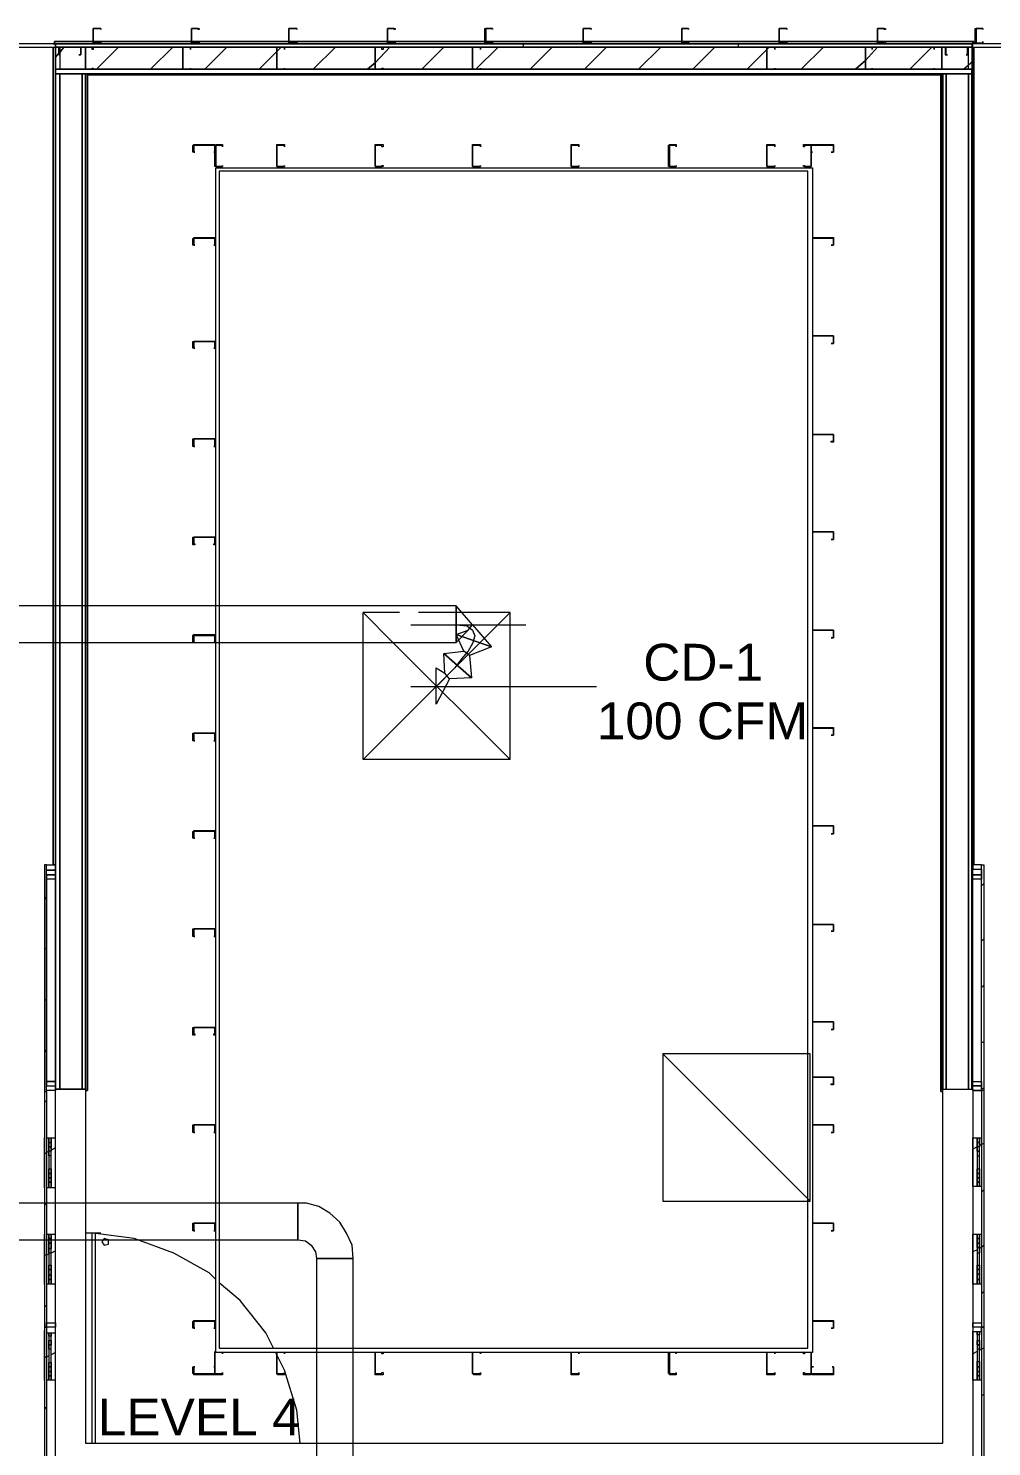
# Model space of a CAD drawing. Header units: metres. Extents: x 39 to 278, y -7 to 151.
# Drawn here: x 58.12 to 62.11, y 17.56 to 23.44 of the extents above; entities that cross this region are included whole.
import ezdxf

# ---------------------------------------------------------------- set-up
doc = ezdxf.new("R2010")
doc.units = ezdxf.units.M
doc.layers.add('HVAC - Ductos', color=5, linetype='Continuous', lineweight=50)
doc.layers.add('PDF_Geometry', color=7, linetype='Continuous', true_color=0xaaaaaa)
doc.layers.add('PDF_Text', color=7, linetype='Continuous')
doc.styles.add('PDF Helvetica', font='')
doc.styles.get('PDF Helvetica').set_extended_font_data('Helvetica')

msp = doc.modelspace()

# ---------------------------------------------------------------- linework, layer by layer
at = {"layer": 'HVAC - Ductos', "lineweight": 0}
for points in [[(59.9555, 20.9677), (60.0334, 20.8761), (59.8868, 20.9265), (59.9372, 20.9448), (59.9555, 20.9677), (59.8868, 21.0457), (57.6363, 21.0457), (57.6363, 21.0411), (57.6363, 21.0365), (57.6363, 21.0228), (57.6363, 21.009), (57.6363, 20.9907), (57.6363, 20.9677), (57.6363, 20.9494), (57.6363, 20.9311), (57.6363, 20.9174), (57.6363, 20.9036), (57.6363, 20.8944), (59.8868, 20.8944), (59.8868, 21.0457), (59.8868, 20.8944), (59.9372, 20.9448)], [(59.5018, 20.8944), (59.5018, 21.0182)], [(59.653, 21.0182), (59.5018, 21.0182), (59.6255, 20.8944)], [(60.1114, 21.0182), (59.5018, 20.4086)], [(59.8868, 21.0182), (59.7309, 21.0182)], [(60.1114, 20.4086), (60.1114, 21.0182), (59.8868, 21.0182)], [(59.6988, 20.9677), (59.9372, 20.9677), (60.1755, 20.9677)], [(59.8868, 20.9677), (59.9326, 20.9632), (59.9555, 20.9448), (59.9646, 20.922), (59.9555, 20.8898), (59.9372, 20.8578), (59.9097, 20.8257), (59.8822, 20.789), (59.8547, 20.7615), (59.8272, 20.734), (59.8134, 20.7202), (59.8042, 20.7111)], [(59.9418, 20.8394), (59.9509, 20.7478), (59.8364, 20.8486), (59.9188, 20.8578), (59.8868, 20.9265), (60.0334, 20.8761), (59.9418, 20.8394), (59.9188, 20.8578)], [(59.6255, 20.8944), (60.1114, 20.4086), (59.5018, 20.4086), (59.5018, 20.8944)], [(59.8593, 20.7432), (59.8042, 20.6378), (59.8042, 20.789), (59.8409, 20.7661), (59.8364, 20.8486), (59.9509, 20.7478), (59.8593, 20.7432), (59.8409, 20.7661)], [(59.6988, 20.7111), (59.9372, 20.7111), (60.1755, 20.7111)], [(60.1114, 20.7111), (60.4688, 20.7111)], [(61.3534, 18.5798), (60.7438, 19.1894)]]:
    msp.add_lwpolyline(points, dxfattribs=at)
for points in [[(59.8868, 20.8944), (59.8868, 20.9036), (59.8868, 20.9174), (59.8868, 20.9311), (59.8868, 20.9494), (59.8868, 20.9677), (59.8868, 20.9907), (59.8868, 21.009), (59.8868, 21.0228), (59.8868, 21.0365), (59.8868, 21.0411), (59.8868, 21.0457), (59.8868, 21.0411), (59.8868, 21.0365), (59.8868, 21.0228), (59.8868, 21.009), (59.8868, 20.9907), (59.8868, 20.9677), (59.8868, 20.9494), (59.8868, 20.9311), (59.8868, 20.9174), (59.8868, 20.9036)], [(61.3534, 19.1894), (60.7438, 19.1894), (60.7438, 18.5798), (61.3534, 18.5798)], [(59.2313, 18.4194), (59.2313, 18.424), (59.2313, 18.4286), (59.2313, 18.4423), (59.2313, 18.456), (59.2313, 18.4744), (59.2313, 18.4973), (59.2313, 18.5156), (59.2313, 18.534), (59.2313, 18.5477), (59.2313, 18.5614), (59.2313, 18.5706), (57.6638, 18.5706), (57.6638, 18.5614), (57.6638, 18.5477), (57.6638, 18.534), (57.6638, 18.5156), (57.6638, 18.4973), (57.6638, 18.4744), (57.6638, 18.456), (57.6638, 18.4423), (57.6638, 18.4286), (57.6638, 18.424), (57.6638, 18.4194)], [(59.2313, 18.5706), (59.2313, 18.5614), (59.2313, 18.5477), (59.2313, 18.534), (59.2313, 18.5156), (59.2313, 18.4973), (59.2313, 18.4744), (59.2313, 18.456), (59.2313, 18.4423), (59.2313, 18.4286), (59.2313, 18.424), (59.2313, 18.4194), (59.2634, 18.4148), (59.2863, 18.3964), (59.3047, 18.369), (59.3093, 18.3414), (59.3184, 18.3414), (59.3322, 18.3414), (59.3459, 18.3414), (59.3642, 18.3414), (59.3826, 18.3414), (59.4055, 18.3414), (59.4238, 18.3414), (59.4376, 18.3414), (59.4513, 18.3414), (59.4559, 18.3414), (59.4605, 18.3414), (59.4559, 18.3964), (59.433, 18.4469), (59.4055, 18.4927), (59.3642, 18.5294), (59.3184, 18.5569), (59.268, 18.5706)], [(59.3093, 16.8977), (59.3184, 16.8977), (59.3322, 16.8977), (59.3459, 16.8977), (59.3642, 16.8977), (59.3826, 16.8977), (59.4055, 16.8977), (59.4238, 16.8977), (59.4376, 16.8977), (59.4513, 16.8977), (59.4559, 16.8977), (59.4605, 16.8977), (59.4605, 18.3414), (59.4559, 18.3414), (59.4513, 18.3414), (59.4376, 18.3414), (59.4238, 18.3414), (59.4055, 18.3414), (59.3826, 18.3414), (59.3642, 18.3414), (59.3459, 18.3414), (59.3322, 18.3414), (59.3184, 18.3414), (59.3093, 18.3414)]]:
    msp.add_lwpolyline(points, close=True, dxfattribs=at)
at = {"layer": 'PDF_Geometry', "lineweight": 0}
for points in [[(58.3834, 23.374), (58.3834, 23.3786), (58.3834, 23.4382), (58.4155, 23.4382), (58.4155, 23.4336), (58.4155, 23.4382), (58.3834, 23.4382), (58.3834, 23.3786), (58.4155, 23.3786), (58.4155, 23.3832), (58.4155, 23.374)], [(58.7913, 23.374), (58.7913, 23.3786), (58.7913, 23.4382), (58.8234, 23.4382), (58.8234, 23.4336), (58.8188, 23.4336), (58.8188, 23.4382), (58.7913, 23.4382), (58.7913, 23.3786), (58.8188, 23.3786), (58.8188, 23.3832), (58.8234, 23.3832), (58.8234, 23.374)], [(59.1993, 23.374), (59.1947, 23.374), (59.1947, 23.3786), (59.1947, 23.4382), (59.1993, 23.4382), (59.2268, 23.4382), (59.2268, 23.4336), (59.2268, 23.4382), (59.1993, 23.4382), (59.1947, 23.4382), (59.1947, 23.3786), (59.1993, 23.3786), (59.2268, 23.3786), (59.2268, 23.3832), (59.2268, 23.374)], [(59.6026, 23.374), (59.6026, 23.3786), (59.6026, 23.4382), (59.6347, 23.4382), (59.6347, 23.4336), (59.6301, 23.4336), (59.6301, 23.4382), (59.6026, 23.4382), (59.6026, 23.3786), (59.6301, 23.3786), (59.6301, 23.3832), (59.6347, 23.3832), (59.6347, 23.374)], [(60.0105, 23.374), (60.0059, 23.3786), (60.0059, 23.4382), (60.0105, 23.4382), (60.038, 23.4382), (60.038, 23.4336), (60.038, 23.4382), (60.0105, 23.4382), (60.0105, 23.3786), (60.038, 23.3786), (60.038, 23.3832), (60.038, 23.374)], [(61.2297, 23.374), (61.2251, 23.374), (61.2251, 23.3786), (61.2251, 23.4382), (61.2297, 23.4382), (61.2572, 23.4382), (61.2572, 23.4336), (61.2572, 23.4382), (61.2297, 23.4382), (61.2251, 23.4382), (61.2251, 23.3786), (61.2297, 23.3786), (61.2572, 23.3786), (61.2572, 23.3832), (61.2572, 23.374)], [(61.633, 23.374), (61.633, 23.3786), (61.633, 23.4382), (61.6651, 23.4382), (61.6651, 23.4336), (61.6605, 23.4336), (61.6605, 23.4382), (61.633, 23.4382), (61.633, 23.3786), (61.6605, 23.3786), (61.6605, 23.3832), (61.6651, 23.3832), (61.6651, 23.374)], [(62.041, 23.374), (62.0364, 23.374), (62.0364, 23.3786), (62.0364, 23.4382), (62.041, 23.4382), (62.0684, 23.4382), (62.0684, 23.4336), (62.0684, 23.4382), (62.041, 23.4382), (62.041, 23.3786), (62.0684, 23.3786), (62.0684, 23.3832), (62.0684, 23.374)], [(60.1664, 23.374), (58.0167, 23.374), (58.0167, 23.3603), (60.1664, 23.3603)], [(58.223, 23.3832), (58.223, 23.374), (58.3834, 23.374), (58.223, 23.374), (58.223, 23.3832), (58.3834, 23.3832), (58.7913, 23.3832), (59.1947, 23.3832), (59.6026, 23.3832), (60.0059, 23.3832), (59.6026, 23.3832), (59.1947, 23.3832), (58.7913, 23.3832), (58.3834, 23.3832)], [(58.2276, 23.374), (58.2276, 23.3603), (62.0272, 23.3603), (62.0272, 23.374)], [(58.2276, 23.3603), (58.2276, 23.2686), (62.0272, 23.2686), (62.0272, 23.3603)], [(58.2413, 23.3557), (58.2413, 23.3603), (58.2459, 23.3603), (58.333, 23.3603), (58.333, 23.3557), (58.333, 23.3282), (58.3238, 23.3282), (58.333, 23.3282), (58.333, 23.3557), (58.333, 23.3603), (58.2459, 23.3603), (58.2413, 23.3603), (58.2413, 23.3557), (58.2413, 23.3282)], [(58.2459, 23.3282), (58.2413, 23.3282)], [(62.0088, 23.3603), (58.2459, 23.3603), (58.2459, 23.2686), (62.0088, 23.2686)], [(58.3513, 23.2686), (58.3513, 23.3557), (58.3513, 23.3603), (58.3834, 23.3603), (58.3834, 23.3511), (58.3789, 23.3511), (58.3789, 23.3603), (58.3513, 23.3603), (58.3513, 23.3557), (58.3513, 23.2686), (58.3789, 23.2686), (58.3789, 23.2732), (58.3834, 23.2732), (58.3834, 23.2686)], [(58.7913, 23.374), (58.4155, 23.374)], [(58.7593, 23.2686), (58.7547, 23.2686), (58.7547, 23.3557), (58.7547, 23.3603), (58.7593, 23.3603), (58.7867, 23.3603), (58.7867, 23.3511), (58.7867, 23.3603), (58.7593, 23.3603), (58.7547, 23.3557), (58.7547, 23.2686), (58.7593, 23.2686), (58.7867, 23.2686)], [(59.1993, 23.374), (58.8188, 23.374)], [(59.1442, 23.2686), (59.1442, 23.3557), (59.1442, 23.3603), (59.1763, 23.3603), (59.1763, 23.3511), (59.1763, 23.3603), (59.1442, 23.3603), (59.1442, 23.3557), (59.1442, 23.2686), (59.1763, 23.2686)], [(59.6026, 23.374), (59.2268, 23.374)], [(59.5522, 23.2686), (59.5522, 23.3557), (59.5522, 23.3603), (59.5843, 23.3603), (59.5843, 23.3511), (59.5797, 23.3511), (59.5797, 23.3603), (59.5522, 23.3603), (59.5522, 23.3557), (59.5522, 23.2686), (59.5797, 23.2686), (59.5797, 23.2732), (59.5843, 23.2732), (59.5843, 23.2686)], [(60.0105, 23.374), (59.6347, 23.374)], [(59.9601, 23.2686), (59.9555, 23.2686), (59.9555, 23.3557), (59.9555, 23.3603), (59.9601, 23.3603), (59.9876, 23.3603), (59.9876, 23.3511), (59.9876, 23.3603), (59.9601, 23.3603), (59.9555, 23.3603), (59.9555, 23.3557), (59.9555, 23.2686), (59.9601, 23.2686), (59.9876, 23.2686)], [(62.0318, 23.3832), (62.0272, 23.3832), (61.633, 23.3832), (61.2251, 23.3832), (60.8218, 23.3832), (60.4138, 23.3832), (60.0105, 23.3832), (60.4138, 23.3832), (60.8218, 23.3832), (61.2251, 23.3832), (61.633, 23.3832), (62.0272, 23.3832), (62.0272, 23.374), (62.0272, 23.3832), (62.0318, 23.3832), (62.0318, 23.374)], [(60.4138, 23.374), (60.038, 23.374)], [(63.1272, 23.374), (61.0555, 23.374), (61.0555, 23.3603), (63.1272, 23.3603)], [(61.1747, 23.2686), (61.1747, 23.3557), (61.1747, 23.3603), (61.2068, 23.3603), (61.2068, 23.3511), (61.2068, 23.3603), (61.1747, 23.3603), (61.1747, 23.3557), (61.1747, 23.2686), (61.2068, 23.2686)], [(61.633, 23.374), (61.2572, 23.374)], [(61.5826, 23.2686), (61.5826, 23.3557), (61.5826, 23.3603), (61.6101, 23.3603), (61.6101, 23.3511), (61.6101, 23.3603), (61.5826, 23.3603), (61.5826, 23.3557), (61.5826, 23.2686), (61.6101, 23.2686)], [(61.8668, 23.2686), (61.8988, 23.2686), (61.8988, 23.3557), (61.8988, 23.3603), (61.8668, 23.3603), (61.8668, 23.3511), (61.8668, 23.3603), (61.8988, 23.3603), (61.8988, 23.3557), (61.8988, 23.2686), (61.8668, 23.2686), (61.8668, 23.2732)], [(62.0088, 23.3282), (62.0088, 23.3557), (62.0043, 23.3603), (61.9172, 23.3603), (61.9126, 23.3557), (61.9126, 23.3282), (61.9218, 23.3282), (61.9172, 23.3282), (61.9172, 23.3557), (61.9172, 23.3603), (62.0043, 23.3603), (62.0043, 23.3557), (62.0043, 23.3282), (61.9997, 23.3282)], [(62.0318, 23.3603), (62.0318, 19.9732)], [(58.7867, 23.2732), (58.7867, 23.2686)], [(59.1763, 23.2732), (59.1763, 23.2686)], [(59.9876, 23.2732), (59.9876, 23.2686)], [(61.2068, 23.2732), (61.2068, 23.2686)], [(61.6101, 23.2732), (61.6101, 23.2686)], [(58.2276, 23.2686), (58.2276, 23.2503), (62.0272, 23.2503), (62.0272, 23.2686)], [(58.2459, 23.2503), (58.2276, 23.2503), (58.2276, 19.0427), (58.2459, 19.0427)], [(58.2459, 19.0427), (58.3376, 19.0427), (58.3376, 23.2503), (58.2459, 23.2503)], [(58.3605, 19.0382), (58.3513, 19.0382), (58.3605, 19.0382), (58.3605, 23.2503)], [(58.3605, 23.2457), (61.8943, 23.2457)], [(61.8347, 23.2503), (58.5072, 23.2503)], [(61.8943, 19.0336), (61.9034, 19.0336), (61.8943, 19.0336), (61.8943, 23.2503)], [(62.0226, 23.2503), (62.0226, 19.0427)], [(58.7959, 22.9524), (58.8005, 22.957), (58.8876, 22.957), (58.8876, 22.9524), (58.8876, 22.9249), (58.883, 22.9249), (58.8876, 22.9249), (58.8876, 22.9524), (58.8005, 22.9524), (58.8005, 22.9249), (58.8051, 22.9249), (58.7959, 22.9249)], [(58.8922, 22.8653), (58.8876, 22.8653), (58.8876, 22.9524), (58.8922, 22.9524), (58.8922, 22.957), (58.9197, 22.957), (58.9197, 22.9478), (58.9197, 22.9524), (58.8922, 22.9524), (58.8922, 22.8653), (58.9197, 22.8653)], [(59.1488, 22.8653), (59.1442, 22.8653), (59.1442, 22.9524), (59.1442, 22.957), (59.1488, 22.957), (59.1763, 22.957), (59.1763, 22.9478), (59.1763, 22.9524), (59.1488, 22.9524), (59.1442, 22.9524), (59.1442, 22.8653), (59.1488, 22.8653), (59.1763, 22.8653)], [(59.5522, 22.8653), (59.5522, 22.9524), (59.5522, 22.957), (59.5843, 22.957), (59.5843, 22.9478), (59.5797, 22.9478), (59.5797, 22.9524), (59.5522, 22.9524), (59.5522, 22.8653), (59.5797, 22.8653), (59.5797, 22.8698), (59.5843, 22.8698), (59.5843, 22.8653)], [(59.9601, 22.8653), (59.9555, 22.8653), (59.9555, 22.9524), (59.9555, 22.957), (59.9601, 22.957), (59.9876, 22.957), (59.9876, 22.9478), (59.9876, 22.9524), (59.9601, 22.9524), (59.9555, 22.9524), (59.9555, 22.8653), (59.9601, 22.8653), (59.9876, 22.8653)], [(60.3634, 22.8653), (60.3634, 22.9524), (60.3634, 22.957), (60.3955, 22.957), (60.3955, 22.9478), (60.3955, 22.9524), (60.3634, 22.9524), (60.3634, 22.8653), (60.3955, 22.8653)], [(60.7714, 22.8653), (60.7668, 22.8653), (60.7668, 22.9524), (60.7714, 22.957), (60.7988, 22.957), (60.7988, 22.9478), (60.7988, 22.9524), (60.7714, 22.9524), (60.7714, 22.8653), (60.7988, 22.8653)], [(61.1747, 22.8653), (61.1747, 22.9524), (61.1747, 22.957), (61.2068, 22.957), (61.2068, 22.9478), (61.2068, 22.9524), (61.1747, 22.9524), (61.1747, 22.8653), (61.2068, 22.8653)], [(61.358, 22.957), (61.358, 22.9524), (61.358, 22.8653), (61.326, 22.8653), (61.326, 22.8698), (61.3305, 22.8698), (61.3305, 22.8653), (61.358, 22.8653), (61.358, 22.9524), (61.3305, 22.9524), (61.3305, 22.9478), (61.326, 22.9478), (61.326, 22.957)], [(61.358, 22.9524), (61.358, 22.957), (61.3626, 22.957), (61.4497, 22.957), (61.4497, 22.9524), (61.4497, 22.9249), (61.4405, 22.9249), (61.4497, 22.9249), (61.4497, 22.9524), (61.3626, 22.9524), (61.358, 22.9524), (61.358, 22.9249)], [(61.3626, 22.9249), (61.358, 22.9249)], [(58.8922, 17.9519), (58.8922, 17.9702), (58.8922, 22.847), (58.8922, 22.8607), (61.3626, 22.8607), (61.3626, 22.847), (61.3626, 17.9702), (61.3626, 17.9519)], [(58.9197, 22.8698), (58.9197, 22.8653)], [(59.1763, 22.8698), (59.1763, 22.8653)], [(59.9876, 22.8698), (59.9876, 22.8653)], [(60.3955, 22.8698), (60.3955, 22.8653)], [(60.7988, 22.8698), (60.7988, 22.8653)], [(61.2068, 22.8698), (61.2068, 22.8653)], [(61.3442, 17.9702), (61.3442, 22.847), (58.9059, 22.847), (58.9059, 17.9702)], [(58.7959, 22.5674), (58.8005, 22.5674), (58.8005, 22.572), (58.8876, 22.572), (58.8876, 22.5674), (58.8876, 22.5398), (58.883, 22.5398), (58.8876, 22.5398), (58.8876, 22.5674), (58.8005, 22.5674), (58.8005, 22.5398), (58.8051, 22.5398), (58.7959, 22.5398)], [(61.4497, 22.164), (61.4497, 22.1594), (61.4497, 22.132), (61.4405, 22.132), (61.4497, 22.132), (61.4497, 22.1594), (61.4497, 22.164), (61.3626, 22.164)], [(58.7959, 22.1411), (58.8005, 22.1411), (58.8876, 22.1411), (58.8876, 22.1136), (58.883, 22.1136), (58.8876, 22.1136), (58.8876, 22.1411), (58.8005, 22.1411), (58.8005, 22.1136), (58.8051, 22.1136), (58.7959, 22.1136)], [(61.4497, 21.7561), (61.4497, 21.724), (61.4405, 21.724), (61.4405, 21.7286), (61.4497, 21.7286), (61.4497, 21.7561), (61.3626, 21.7561)], [(58.7959, 21.7332), (58.7959, 21.7378), (58.8005, 21.7378), (58.8876, 21.7378), (58.8876, 21.7332), (58.8876, 21.7057), (58.883, 21.7057), (58.8876, 21.7057), (58.8876, 21.7332), (58.8876, 21.7378), (58.8005, 21.7378), (58.8005, 21.7332), (58.8005, 21.7057), (58.8051, 21.7057), (58.7959, 21.7057)], [(58.7959, 21.3298), (58.8005, 21.3298), (58.8876, 21.3298), (58.8876, 21.2978), (58.883, 21.2978), (58.883, 21.3024), (58.8876, 21.3024), (58.8876, 21.3298), (58.8005, 21.3298), (58.8005, 21.3024), (58.8051, 21.3024), (58.8051, 21.2978), (58.7959, 21.2978)], [(61.4497, 21.3528), (61.4497, 21.3482), (61.4497, 21.3207), (61.4405, 21.3207), (61.4497, 21.3207), (61.4497, 21.3482), (61.4497, 21.3528), (61.3626, 21.3528)], [(58.7959, 20.922), (58.8005, 20.9265), (58.8876, 20.9265), (58.8876, 20.922), (58.8876, 20.8944), (58.883, 20.8944), (58.8876, 20.8944), (58.8876, 20.922), (58.8005, 20.922), (58.8005, 20.8944), (58.8051, 20.8944), (58.7959, 20.8944)], [(61.4497, 20.9448), (61.4497, 20.9128), (61.4405, 20.9128), (61.4497, 20.9128), (61.4497, 20.9448), (61.3626, 20.9448)], [(58.7959, 20.5186), (58.8005, 20.5186), (58.8876, 20.5186), (58.8876, 20.4865), (58.883, 20.4865), (58.8876, 20.4865), (58.8876, 20.5186), (58.8005, 20.5186), (58.8005, 20.4865), (58.8051, 20.4865), (58.7959, 20.4865)], [(58.7959, 20.1106), (58.8005, 20.1106), (58.8005, 20.1152), (58.8876, 20.1152), (58.8876, 20.1106), (58.8876, 20.0832), (58.883, 20.0832), (58.8876, 20.0832), (58.8876, 20.1106), (58.8005, 20.1106), (58.8005, 20.0832), (58.8051, 20.0832), (58.7959, 20.0832)], [(61.4497, 20.1336), (61.4497, 20.1015), (61.4405, 20.1015), (61.4497, 20.1015), (61.4497, 20.1336), (61.3626, 20.1336)], [(58.1909, 19.9502), (58.1909, 19.9732), (58.2276, 19.9732), (58.2276, 19.9502)], [(58.2276, 19.9319), (58.1909, 19.9319), (58.1909, 19.9502), (58.2276, 19.9502)], [(62.0638, 19.9548), (62.0638, 19.9319), (62.0272, 19.9319), (62.0272, 19.9548)], [(62.0638, 19.9319), (62.0638, 19.9136), (62.0272, 19.9136), (62.0272, 19.9319)], [(58.7959, 19.7028), (58.7959, 19.7074), (58.8005, 19.7074), (58.8876, 19.7074), (58.8876, 19.7028), (58.8876, 19.6752), (58.883, 19.6752), (58.8876, 19.6752), (58.8876, 19.7028), (58.8876, 19.7074), (58.8005, 19.7074), (58.8005, 19.7028), (58.8005, 19.6752), (58.8051, 19.6752), (58.7959, 19.6752)], [(61.4497, 19.7256), (61.4497, 19.6982), (61.4405, 19.6982), (61.4497, 19.6982), (61.4497, 19.7256), (61.3626, 19.7256)], [(58.7959, 19.2994), (58.8005, 19.2994), (58.8876, 19.2994), (58.8876, 19.2673), (58.883, 19.2673), (58.883, 19.2719), (58.8876, 19.2719), (58.8876, 19.2994), (58.8005, 19.2994), (58.8005, 19.2719), (58.8051, 19.2719), (58.8051, 19.2673), (58.7959, 19.2673)], [(61.4497, 19.3223), (61.4497, 19.3177), (61.4497, 19.2902), (61.4405, 19.2902), (61.4497, 19.2902), (61.4497, 19.3177), (61.4497, 19.3223), (61.3626, 19.3223)], [(58.1909, 19.0565), (58.2276, 19.0565), (58.2276, 19.0382), (58.1909, 19.0382)], [(61.4497, 19.0932), (61.4497, 19.061), (61.4405, 19.061), (61.4405, 19.0656), (61.4497, 19.0656), (61.4497, 19.0932), (61.3626, 19.0932)], [(58.7959, 18.8914), (58.7959, 18.896), (58.8005, 18.896), (58.8876, 18.896), (58.8876, 18.8914), (58.8876, 18.864), (58.883, 18.864), (58.8876, 18.864), (58.8876, 18.8914), (58.8876, 18.896), (58.8005, 18.896), (58.8005, 18.8914), (58.8005, 18.864), (58.8051, 18.864), (58.7959, 18.864)], [(61.4497, 18.896), (61.4497, 18.8914), (61.4497, 18.864), (61.4405, 18.864), (61.4497, 18.864), (61.4497, 18.8914), (61.4497, 18.896), (61.3626, 18.896)], [(58.2093, 18.841), (58.2093, 18.8228), (58.2001, 18.8228), (58.2001, 18.841)], [(58.2001, 18.8044), (58.2001, 18.8228), (58.2093, 18.8228), (58.2093, 18.8044)], [(62.0456, 18.6394), (62.0272, 18.6394), (62.0272, 18.841), (62.0456, 18.841)], [(62.0456, 18.8228), (62.0456, 18.841), (62.0547, 18.841), (62.0547, 18.8228)], [(62.0456, 18.786), (62.0547, 18.786)], [(58.2001, 18.6944), (58.2001, 18.7127), (58.2093, 18.7127), (58.2093, 18.6944)], [(58.2001, 18.676), (58.2001, 18.6944), (58.2093, 18.6944), (58.2093, 18.676)], [(62.0456, 18.7127), (62.0547, 18.7127), (62.0547, 18.6944), (62.0456, 18.6944)], [(62.0456, 18.6944), (62.0547, 18.6944), (62.0547, 18.676), (62.0456, 18.676)], [(58.2001, 18.6577), (58.2001, 18.676), (58.2093, 18.676), (58.2093, 18.6577)], [(58.2001, 18.6348), (58.2001, 18.6577), (58.2093, 18.6577), (58.2093, 18.6348)], [(62.0456, 18.676), (62.0547, 18.676), (62.0547, 18.6577), (62.0456, 18.6577)], [(62.0547, 18.6577), (62.0547, 18.6394), (62.0456, 18.6394), (62.0456, 18.6577)], [(58.7959, 18.4882), (58.8005, 18.4882), (58.8876, 18.4882), (58.8876, 18.456), (58.883, 18.456), (58.8876, 18.456), (58.8876, 18.4882), (58.8005, 18.4882), (58.8005, 18.456), (58.8051, 18.456), (58.7959, 18.456)], [(61.4497, 18.4882), (61.4497, 18.456), (61.4405, 18.456), (61.4497, 18.456), (61.4497, 18.4882), (61.3626, 18.4882)], [(58.2093, 18.4423), (58.2093, 18.424), (58.2001, 18.424), (58.2001, 18.4423)], [(58.2001, 18.4056), (58.2001, 18.424), (58.2093, 18.424), (58.2093, 18.4056)], [(58.42, 18.4102), (58.4292, 18.3964), (58.4476, 18.401), (58.4476, 18.4194), (58.4292, 18.424)], [(62.0456, 18.236), (62.0272, 18.236), (62.0272, 18.4423), (62.0456, 18.4423)], [(62.0456, 18.424), (62.0456, 18.4423), (62.0547, 18.4423), (62.0547, 18.424)], [(62.0456, 18.424), (62.0547, 18.424), (62.0547, 18.4056), (62.0456, 18.4056)], [(58.2001, 18.2956), (58.2001, 18.314), (58.2093, 18.314), (58.2093, 18.2956)], [(58.2001, 18.2727), (58.2001, 18.2956), (58.2093, 18.2956), (58.2093, 18.2727)], [(62.0456, 18.314), (62.0547, 18.314), (62.0547, 18.2956), (62.0456, 18.2956)], [(62.0456, 18.2956), (62.0547, 18.2956), (62.0547, 18.2773), (62.0456, 18.2773)], [(62.0456, 18.2773), (62.0547, 18.2773), (62.0547, 18.2544), (62.0456, 18.2544)], [(58.2001, 18.2544), (58.2001, 18.2727), (58.2093, 18.2727), (58.2093, 18.2544)], [(58.2001, 18.236), (58.2001, 18.2544), (58.2093, 18.2544), (58.2093, 18.236)], [(62.0547, 18.2544), (62.0547, 18.236), (62.0456, 18.236), (62.0456, 18.2544)], [(58.2276, 18.0573), (58.1909, 18.0573), (58.1909, 18.0756), (58.2276, 18.0756)], [(58.7959, 18.0802), (58.8005, 18.0848), (58.8876, 18.0848), (58.8876, 18.0802), (58.8876, 18.0527), (58.883, 18.0527), (58.8876, 18.0527), (58.8876, 18.0802), (58.8005, 18.0802), (58.8005, 18.0527), (58.8051, 18.0527), (58.7959, 18.0527)], [(59.1442, 17.8648), (59.1488, 17.8648), (59.1763, 17.8648), (59.1763, 17.8694), (59.1763, 17.8602), (59.1488, 17.8602), (59.1442, 17.8648), (59.1442, 17.9519)], [(59.5522, 17.8648), (59.5797, 17.8648), (59.5797, 17.8694), (59.5843, 17.8694), (59.5843, 17.8602), (59.5522, 17.8602), (59.5522, 17.8648), (59.5522, 17.9519)], [(59.9555, 17.8648), (59.9601, 17.8648), (59.9876, 17.8648), (59.9876, 17.8694), (59.9876, 17.8602), (59.9601, 17.8602), (59.9555, 17.8648), (59.9555, 17.9519)], [(60.3634, 17.8648), (60.3955, 17.8648), (60.3955, 17.8694), (60.3955, 17.8602), (60.3634, 17.8602), (60.3634, 17.8648), (60.3634, 17.9519)], [(61.1747, 17.8648), (61.2068, 17.8648), (61.2068, 17.8694), (61.2068, 17.8602), (61.1747, 17.8602), (61.1747, 17.8648), (61.1747, 17.9519)], [(61.358, 17.8602), (61.326, 17.8602), (61.326, 17.8694), (61.3305, 17.8694), (61.3305, 17.8648), (61.358, 17.8648), (61.358, 17.9519), (61.358, 17.8648)], [(58.2001, 17.8923), (58.2001, 17.9106), (58.2093, 17.9106), (58.2093, 17.8923)], [(58.2001, 17.874), (58.2001, 17.8923), (58.2093, 17.8923), (58.2093, 17.874)], [(58.2001, 17.8556), (58.2001, 17.874), (58.2093, 17.874), (58.2093, 17.8556)], [(58.8876, 17.8648), (58.8876, 17.8602), (58.8005, 17.8602), (58.8005, 17.8648), (58.7959, 17.8648), (58.7959, 17.8923), (58.8051, 17.8923), (58.8005, 17.8923), (58.8005, 17.8648), (58.8876, 17.8648), (58.8876, 17.8923)], [(58.883, 17.8923), (58.8876, 17.8923)], [(61.4497, 17.8648), (61.4497, 17.8602), (61.3626, 17.8602), (61.358, 17.8648), (61.358, 17.8923), (61.3672, 17.8923), (61.358, 17.8923), (61.358, 17.8648), (61.3626, 17.8648), (61.4497, 17.8648), (61.4497, 17.8923)], [(61.4451, 17.8923), (61.4497, 17.8923)], [(62.0456, 17.9152), (62.0547, 17.9152), (62.0547, 17.8923), (62.0456, 17.8923)], [(62.0456, 17.8923), (62.0547, 17.8923), (62.0547, 17.874), (62.0456, 17.874)], [(62.0456, 17.874), (62.0547, 17.874), (62.0547, 17.8556), (62.0456, 17.8556)], [(58.2001, 17.8373), (58.2001, 17.8556), (58.2093, 17.8556), (58.2093, 17.8373)], [(62.0547, 17.8556), (62.0547, 17.8373), (62.0456, 17.8373), (62.0456, 17.8556)]]:
    msp.add_lwpolyline(points, close=True, dxfattribs=at)
for points in [[(58.3834, 23.4382), (58.3834, 23.4382)], [(58.3834, 23.4382), (58.3834, 23.4382)], [(58.4155, 23.4336), (58.4155, 23.4336)], [(58.7913, 23.4382), (58.7913, 23.4382)], [(58.7913, 23.4382), (58.7913, 23.4382)], [(59.2268, 23.4336), (59.2268, 23.4336)], [(59.6026, 23.4382), (59.6026, 23.4382)], [(59.6026, 23.4382), (59.6026, 23.4382)], [(60.0105, 23.4382), (60.0105, 23.4382)], [(60.038, 23.4336), (60.038, 23.4336)], [(60.4138, 23.3786), (60.4138, 23.4382), (60.4459, 23.4382), (60.4459, 23.4336), (60.4459, 23.4382), (60.4138, 23.4382), (60.4138, 23.3786), (60.4459, 23.3786), (60.4459, 23.3832), (60.4459, 23.374), (60.8218, 23.374), (60.4459, 23.374)], [(60.4138, 23.4382), (60.4138, 23.4382)], [(60.4138, 23.4382), (60.4138, 23.4382)], [(60.4459, 23.4336), (60.4459, 23.4336)], [(60.8218, 23.3786), (60.8218, 23.4382), (60.8493, 23.4382), (60.8493, 23.4336), (60.8493, 23.4382), (60.8218, 23.4382), (60.8218, 23.3786), (60.8493, 23.3786), (60.8493, 23.3832), (60.8493, 23.374), (61.2297, 23.374), (60.8493, 23.374)], [(60.8218, 23.4382), (60.8218, 23.4382)], [(60.8218, 23.4382), (60.8218, 23.4382)], [(60.8493, 23.4336), (60.8493, 23.4336)], [(61.2572, 23.4336), (61.2572, 23.4336)], [(61.633, 23.4382), (61.633, 23.4382)], [(61.633, 23.4382), (61.633, 23.4382)], [(62.041, 23.4382), (62.041, 23.4382)], [(62.0684, 23.4336), (62.0684, 23.4336)], [(58.0076, 23.374), (58.0167, 23.374), (58.0167, 23.3603), (60.1664, 23.3603)], [(58.2276, 23.2686), (58.2276, 23.374), (58.2184, 23.374), (58.2276, 23.374), (62.0226, 23.374), (62.0272, 23.374), (62.0226, 23.374), (62.0226, 23.2686)], [(58.2276, 23.3603), (58.2276, 19.9732), (58.2184, 19.9732), (58.2184, 23.3603), (58.2184, 19.9732), (58.2276, 19.9732), (58.2276, 23.3603), (58.2276, 23.2686), (58.2276, 23.2503), (62.0226, 23.2503), (62.0226, 23.2686), (62.0272, 23.2686), (62.0272, 23.3603), (62.0272, 19.9732), (62.0318, 19.9732), (62.0272, 19.9732), (62.0272, 19.9548), (62.0638, 19.9548), (62.0638, 19.9732), (62.073, 19.9732), (62.073, 19.0382), (62.0638, 19.0382), (62.0638, 19.9732), (62.0272, 19.9732), (62.0272, 23.3603), (62.0226, 23.3603)], [(61.6605, 23.374), (62.0272, 23.374), (62.0272, 23.3832), (62.0272, 23.374), (58.2276, 23.374), (58.3834, 23.374)], [(58.3834, 23.374), (58.2276, 23.374), (58.2276, 23.2503), (62.0272, 23.2503), (62.0272, 23.374), (61.6605, 23.374)], [(58.2276, 23.374), (58.2276, 23.374)], [(58.2459, 23.3282), (58.2459, 23.3282)], [(58.3238, 23.3282), (58.3238, 23.3282)], [(58.3834, 23.3786), (58.3834, 23.3786)], [(58.4155, 23.3832), (58.4155, 23.3832)], [(58.7913, 23.374), (58.4155, 23.374)], [(58.7913, 23.374), (58.4155, 23.374)], [(58.7867, 23.3511), (58.7867, 23.3511)], [(58.7913, 23.3786), (58.7913, 23.3786)], [(59.1993, 23.374), (58.8188, 23.374)], [(59.1993, 23.374), (58.8188, 23.374)], [(59.1763, 23.3511), (59.1763, 23.3511)], [(59.2268, 23.3832), (59.2268, 23.3832)], [(59.6026, 23.374), (59.2268, 23.374)], [(59.6026, 23.374), (59.2268, 23.374)], [(59.6026, 23.3786), (59.6026, 23.3786)], [(60.0105, 23.374), (59.6347, 23.374)], [(60.0105, 23.374), (59.6347, 23.374)], [(59.9876, 23.3511), (59.9876, 23.3511)], [(60.0105, 23.3786), (60.0105, 23.3786)], [(60.038, 23.3832), (60.038, 23.3832)], [(61.2297, 23.374), (60.038, 23.374)], [(61.2297, 23.374), (60.038, 23.374)], [(60.4138, 23.3786), (60.4138, 23.3786)], [(60.4138, 23.3786), (60.4138, 23.3786)], [(60.4459, 23.3832), (60.4459, 23.3832)], [(60.8218, 23.3786), (60.8218, 23.3786)], [(60.8218, 23.3786), (60.8218, 23.3786)], [(60.8493, 23.3832), (60.8493, 23.3832)], [(61.0555, 23.3603), (63.1272, 23.3603), (63.1272, 23.374), (64.0164, 23.374), (64.0164, 23.3603), (65.3364, 23.3603)], [(61.2068, 23.3511), (61.2068, 23.3511)], [(61.2572, 23.3832), (61.2572, 23.3832)], [(61.633, 23.374), (61.2572, 23.374)], [(61.633, 23.374), (61.2572, 23.374)], [(61.6101, 23.3511), (61.6101, 23.3511)], [(61.633, 23.3786), (61.633, 23.3786)], [(61.6605, 23.374), (62.0272, 23.374), (61.6605, 23.374)], [(61.8988, 23.2503), (61.8988, 19.0427), (61.8988, 23.2503), (61.8988, 19.0427), (62.0272, 19.0427), (62.0272, 23.2503), (61.8988, 23.2503), (61.8988, 19.0427), (61.9034, 19.0427), (61.9034, 23.2503), (61.9034, 19.0427), (61.9172, 19.0427), (61.9172, 23.2503), (61.9172, 19.0427), (62.0088, 19.0427), (62.0088, 23.2503), (62.0088, 19.0427), (62.0226, 19.0427), (62.0272, 19.0427), (62.0272, 23.3603)], [(62.041, 23.3786), (62.041, 23.3786)], [(62.0684, 23.3832), (62.0684, 23.3832)], [(58.7867, 23.2732), (58.7867, 23.2732)], [(59.1763, 23.2732), (59.1763, 23.2732)], [(59.9876, 23.2732), (59.9876, 23.2732)], [(61.2068, 23.2732), (61.2068, 23.2732)], [(61.6101, 23.2732), (61.6101, 23.2732)], [(58.2276, 14.1523), (58.2276, 19.0427), (58.3513, 19.0427), (58.2276, 19.0427), (58.2276, 23.2503), (58.3513, 23.2503), (58.3513, 19.0427), (58.3513, 23.2503), (58.3376, 23.2503), (58.3376, 19.0427), (58.3513, 19.0427), (58.3513, 23.2503), (58.3513, 19.0427), (58.333, 19.0427), (58.3146, 19.0427), (58.333, 19.0427), (58.3513, 19.0427), (58.3513, 17.576), (61.9034, 17.576), (61.9034, 19.0427), (62.0272, 19.0427), (62.0272, 14.1523)], [(58.2276, 23.2503), (62.0272, 23.2503), (58.2276, 23.2503)], [(58.2276, 23.2503), (58.2276, 19.0427), (58.2276, 23.2503)], [(58.3513, 23.2686), (58.3513, 23.2686)], [(58.3513, 23.2686), (58.3513, 23.2686)], [(58.3513, 19.0427), (58.3513, 23.2503), (58.3513, 19.0427)], [(59.1442, 23.2686), (59.1442, 23.2686)], [(59.1442, 23.2686), (59.1442, 23.2686)], [(59.5522, 23.2686), (59.5522, 23.2686)], [(59.5522, 23.2686), (59.5522, 23.2686)], [(61.1747, 23.2686), (61.1747, 23.2686)], [(61.1747, 23.2686), (61.1747, 23.2686)], [(61.5826, 23.2686), (61.5826, 23.2686)], [(61.5826, 23.2686), (61.5826, 23.2686)], [(58.8005, 22.9524), (58.8005, 22.9524)], [(58.8051, 22.9249), (58.8051, 22.9249)], [(58.883, 22.9249), (58.883, 22.9249)], [(58.8876, 22.9524), (58.8876, 22.9524)], [(58.8922, 22.9524), (58.8922, 22.9524)], [(58.9197, 22.9478), (58.9197, 22.9478)], [(59.1763, 22.9478), (59.1763, 22.9478)], [(59.5522, 22.9524), (59.5522, 22.9524)], [(59.9876, 22.9478), (59.9876, 22.9478)], [(60.3634, 22.9524), (60.3634, 22.9524)], [(60.3955, 22.9478), (60.3955, 22.9478)], [(60.7714, 22.9524), (60.7714, 22.9524)], [(60.7988, 22.9478), (60.7988, 22.9478)], [(61.1747, 22.9524), (61.1747, 22.9524)], [(61.2068, 22.9478), (61.2068, 22.9478)], [(61.358, 22.9524), (61.358, 22.9524)], [(61.3626, 22.9249), (61.3626, 22.9249)], [(61.4405, 22.9249), (61.4405, 22.9249)], [(61.4497, 22.9524), (61.4497, 22.9524)], [(58.8922, 22.8653), (58.8922, 22.8653)], [(58.9197, 22.8698), (58.9197, 22.8698)], [(59.1763, 22.8698), (59.1763, 22.8698)], [(59.5522, 22.8653), (59.5522, 22.8653)], [(59.5522, 22.8653), (59.5522, 22.8653)], [(59.9876, 22.8698), (59.9876, 22.8698)], [(60.3634, 22.8653), (60.3634, 22.8653)], [(60.3634, 22.8653), (60.3634, 22.8653)], [(60.3955, 22.8698), (60.3955, 22.8698)], [(60.7714, 22.8653), (60.7714, 22.8653)], [(60.7988, 22.8698), (60.7988, 22.8698)], [(61.1747, 22.8653), (61.1747, 22.8653)], [(61.1747, 22.8653), (61.1747, 22.8653)], [(61.2068, 22.8698), (61.2068, 22.8698)], [(61.358, 22.8653), (61.358, 22.8653)], [(61.358, 22.8653), (61.358, 22.8653)], [(58.8005, 22.5674), (58.8005, 22.5674)], [(58.8876, 22.5674), (58.8876, 22.5674)], [(61.3626, 22.572), (61.4497, 22.572), (61.4497, 22.5674), (61.4497, 22.5398), (61.4405, 22.5398), (61.4497, 22.5398), (61.4497, 22.5674), (61.3626, 22.5674)], [(61.4497, 22.5674), (61.4497, 22.5674)], [(58.8051, 22.5398), (58.8051, 22.5398)], [(58.883, 22.5398), (58.883, 22.5398)], [(61.3626, 22.5398), (61.3626, 22.5398)], [(61.4405, 22.5398), (61.4405, 22.5398)], [(58.8005, 22.1411), (58.8005, 22.1411)], [(58.8051, 22.1136), (58.8051, 22.1136)], [(58.883, 22.1136), (58.883, 22.1136)], [(58.8876, 22.1411), (58.8876, 22.1411)], [(58.8876, 22.1411), (58.8876, 22.1411)], [(61.3626, 22.132), (61.3626, 22.132)], [(61.4405, 22.132), (61.4405, 22.132)], [(61.4497, 21.7561), (61.4497, 21.7561)], [(61.4497, 21.7561), (61.4497, 21.7561)], [(58.8051, 21.7057), (58.8051, 21.7057)], [(58.883, 21.7057), (58.883, 21.7057)], [(61.3626, 21.7286), (61.3626, 21.724)], [(61.3626, 21.7286), (61.3626, 21.7286)], [(61.3626, 21.724), (61.3626, 21.724)], [(58.8005, 21.3298), (58.8005, 21.3298)], [(58.8876, 21.3298), (58.8876, 21.3298)], [(58.8876, 21.3298), (58.8876, 21.3298)], [(61.3626, 21.3207), (61.3626, 21.3207)], [(61.4405, 21.3207), (61.4405, 21.3207)], [(58.8005, 20.922), (58.8005, 20.922)], [(58.8876, 20.922), (58.8876, 20.922)], [(61.4497, 20.9448), (61.4497, 20.9448)], [(61.4497, 20.9448), (61.4497, 20.9448)], [(58.8051, 20.8944), (58.8051, 20.8944)], [(58.883, 20.8944), (58.883, 20.8944)], [(61.3626, 20.9128), (61.3626, 20.9128)], [(61.4405, 20.9128), (61.4405, 20.9128)], [(58.8005, 20.5186), (58.8005, 20.5186)], [(58.8876, 20.5186), (58.8876, 20.5186)], [(58.8876, 20.5186), (58.8876, 20.5186)], [(61.3626, 20.5415), (61.4497, 20.5415), (61.4497, 20.5369), (61.4497, 20.5094), (61.4405, 20.5094), (61.4497, 20.5094), (61.4497, 20.5369), (61.3626, 20.5369)], [(61.3626, 20.5094), (61.3626, 20.5094)], [(61.4405, 20.5094), (61.4405, 20.5094)], [(61.4497, 20.5369), (61.4497, 20.5369)], [(58.8051, 20.4865), (58.8051, 20.4865)], [(58.883, 20.4865), (58.883, 20.4865)], [(58.8005, 20.1106), (58.8005, 20.1106)], [(58.8876, 20.1106), (58.8876, 20.1106)], [(61.3626, 20.1015), (61.3626, 20.1015)], [(61.4405, 20.1015), (61.4405, 20.1015)], [(61.4497, 20.1336), (61.4497, 20.1336)], [(61.4497, 20.1336), (61.4497, 20.1336)], [(58.8051, 20.0832), (58.8051, 20.0832)], [(58.883, 20.0832), (58.883, 20.0832)], [(58.1909, 19.9732), (58.1817, 19.9732), (58.1817, 19.0336), (58.1909, 19.0336), (58.1909, 19.9732), (58.1817, 19.9732), (58.1817, 19.0336), (58.1817, 18.0573), (58.1909, 18.0573), (58.1909, 18.0344), (58.2276, 18.0344), (58.2276, 18.0573), (58.1909, 18.0573), (58.1909, 17.081), (58.1817, 17.081), (58.1817, 16.1002), (58.1909, 16.1002), (58.1909, 15.1239), (58.1817, 15.1239), (58.1817, 14.1477)], [(58.2276, 19.9136), (58.1909, 19.9136), (58.1909, 19.9319), (58.2276, 19.9319)], [(58.1909, 19.9319), (58.1909, 19.0748), (58.2276, 19.0748), (58.1909, 19.0748), (58.1909, 19.0565), (58.2276, 19.0565), (58.2276, 19.0748)], [(62.0638, 19.9732), (62.073, 19.9732), (62.073, 19.0382), (62.073, 18.0573), (62.0638, 18.0573), (62.0272, 18.0573), (62.0272, 18.0756), (62.0638, 18.0756), (62.0638, 18.0573), (62.0638, 17.081), (62.073, 17.081), (62.073, 16.1048), (62.0638, 16.1048), (62.0638, 15.1239), (62.073, 15.1239), (62.073, 14.1477), (62.0638, 14.1477), (62.0638, 12.9102), (62.073, 12.9102), (62.073, 14.1477)], [(62.0272, 19.0382), (62.0638, 19.0382), (62.0272, 19.0382), (62.0272, 19.0565), (62.0272, 19.0748), (62.0638, 19.0748), (62.0638, 19.9319)], [(62.073, 19.8952), (62.0638, 19.8861)], [(58.1909, 19.8402), (58.1863, 19.8356), (58.1817, 19.831)], [(61.3626, 19.6982), (61.3626, 19.6982)], [(61.4405, 19.6982), (61.4405, 19.6982)], [(61.4497, 19.7256), (61.4497, 19.7256)], [(61.4497, 19.7256), (61.4497, 19.7256)], [(58.8051, 19.6752), (58.8051, 19.6752)], [(58.883, 19.6752), (58.883, 19.6752)], [(62.073, 19.666), (62.0638, 19.6569)], [(58.1909, 19.6248), (58.1863, 19.6248), (58.1817, 19.6248)], [(62.073, 19.4736), (62.0638, 19.4644)], [(58.1909, 19.414), (58.1863, 19.414), (58.1817, 19.4094)], [(58.8005, 19.2994), (58.8005, 19.2994)], [(58.8876, 19.2994), (58.8876, 19.2994)], [(58.8876, 19.2994), (58.8876, 19.2994)], [(61.3626, 19.2902), (61.3626, 19.2902)], [(61.4405, 19.2902), (61.4405, 19.2902)], [(62.073, 19.2398), (62.0638, 19.2352)], [(58.1909, 19.2032), (58.1863, 19.2032), (58.1817, 19.1986)], [(58.2276, 19.0382), (58.1909, 19.0382)], [(58.2276, 19.0427), (58.2276, 19.0427)], [(58.2276, 19.0427), (58.2276, 19.0427)], [(58.2413, 19.0427), (58.2413, 19.0427)], [(58.2413, 19.0427), (58.2413, 19.0427)], [(58.3146, 19.0427), (58.3146, 19.0427)], [(58.3146, 19.0427), (58.3146, 19.0427)], [(58.333, 19.0427), (58.333, 19.0427)], [(61.3626, 19.0656), (61.3626, 19.061)], [(61.3626, 19.0656), (61.3626, 19.0656)], [(61.3626, 19.061), (61.3626, 19.061)], [(61.4497, 19.0932), (61.4497, 19.0932)], [(61.4497, 19.0932), (61.4497, 19.0932)], [(62.0272, 19.0748), (62.0638, 19.0748), (62.0638, 19.0565), (62.0272, 19.0565), (62.0638, 19.0565), (62.0638, 19.0382)], [(62.073, 19.0473), (62.0638, 19.0427)], [(62.073, 19.0382), (62.0638, 19.0382), (62.0638, 18.0573), (62.073, 18.0573), (62.073, 17.081), (62.0638, 17.081), (62.0638, 16.1048), (62.073, 16.1048), (62.073, 15.1239), (62.0638, 15.1239), (62.0638, 14.1477)], [(58.1817, 19.0336), (58.1909, 19.0336), (58.1909, 18.0573), (58.1817, 18.0573), (58.1817, 17.081), (58.1909, 17.081), (58.1909, 16.1002), (58.1817, 16.1002), (58.1817, 15.1239), (58.1909, 15.1239), (58.1909, 14.1477), (58.1817, 14.1477)], [(58.1909, 18.9923), (58.1863, 18.9923), (58.1817, 18.9878)], [(58.8051, 18.864), (58.8051, 18.864)], [(58.883, 18.864), (58.883, 18.864)], [(61.3626, 18.864), (61.3626, 18.864)], [(61.4405, 18.864), (61.4405, 18.864)], [(58.1817, 18.6348), (58.1817, 18.841)], [(58.2093, 18.786), (58.2001, 18.786), (58.2001, 18.8044), (58.2093, 18.8044), (58.2093, 18.786), (58.2001, 18.786), (58.1909, 18.7814), (58.1863, 18.7769), (58.1817, 18.7769)], [(58.1909, 18.841), (58.2001, 18.841), (58.2001, 18.6348), (58.1909, 18.6348)], [(58.2276, 18.6348), (58.2093, 18.6348), (58.2093, 18.841), (58.2276, 18.841)], [(62.0456, 18.7677), (62.0547, 18.7677), (62.0547, 18.786), (62.0547, 18.8044), (62.0456, 18.8044), (62.0456, 18.8228), (62.0547, 18.8228), (62.0547, 18.8044), (62.0456, 18.8044), (62.0272, 18.7952)], [(62.0456, 18.786), (62.0456, 18.8044)], [(62.0638, 18.6394), (62.0547, 18.6394), (62.0547, 18.841), (62.0638, 18.841)], [(62.073, 18.8182), (62.0638, 18.8136), (62.0547, 18.809)], [(62.073, 18.841), (62.073, 18.6394)], [(58.2093, 18.7677), (58.2001, 18.7677), (58.2001, 18.786)], [(58.2276, 18.7998), (58.2093, 18.7906)], [(58.1909, 18.5706), (58.1863, 18.566), (58.1817, 18.5614)], [(62.073, 18.6256), (62.0638, 18.6164)], [(58.8005, 18.4882), (58.8005, 18.4882)], [(58.8051, 18.456), (58.8051, 18.456)], [(58.883, 18.456), (58.883, 18.456)], [(58.8876, 18.4882), (58.8876, 18.4882)], [(58.8876, 18.4882), (58.8876, 18.4882)], [(61.3626, 18.456), (61.3626, 18.456)], [(61.4405, 18.456), (61.4405, 18.456)], [(61.4497, 18.4882), (61.4497, 18.4882)], [(61.4497, 18.4882), (61.4497, 18.4882)], [(58.1817, 18.236), (58.1817, 18.4423)], [(58.1909, 18.4423), (58.2001, 18.4423), (58.2001, 18.236), (58.1909, 18.236)], [(58.2276, 18.3736), (58.2093, 18.3644), (58.2001, 18.3644), (58.2001, 18.3827), (58.2001, 18.4056), (58.2093, 18.4056), (58.2093, 18.3827), (58.2001, 18.3827), (58.2093, 18.3827)], [(58.2276, 18.236), (58.2093, 18.236), (58.2093, 18.4423), (58.2276, 18.4423)], [(58.4155, 18.4469), (58.3559, 18.4469)], [(58.3789, 17.576), (58.3789, 18.4469)], [(58.8922, 18.2544), (58.8646, 18.2819), (58.718, 18.3644), (58.553, 18.424), (58.3834, 18.4469)], [(58.3926, 18.4469), (58.3926, 17.576)], [(62.0456, 18.3873), (62.0456, 18.4056), (62.0547, 18.4056), (62.0547, 18.3873), (62.0456, 18.3873), (62.0547, 18.3873), (62.0547, 18.3644), (62.0456, 18.3644)], [(62.0638, 18.236), (62.0547, 18.236), (62.0547, 18.4423), (62.0638, 18.4423)], [(62.073, 18.3964), (62.0638, 18.3873), (62.0547, 18.3827)], [(62.073, 18.4423), (62.073, 18.236)], [(58.2001, 18.3598), (58.1909, 18.3552), (58.1863, 18.3552), (58.1817, 18.3552)], [(62.0456, 18.3782), (62.0272, 18.369)], [(59.1305, 17.9702), (59.0984, 18.0344), (58.993, 18.1673), (58.9059, 18.2406)], [(62.073, 18.204), (62.0638, 18.1948)], [(58.1909, 18.1444), (58.1863, 18.1444), (58.1817, 18.1398)], [(58.1817, 17.8373), (58.1817, 18.0436)], [(58.8005, 18.0802), (58.8005, 18.0802)], [(58.8051, 18.0527), (58.8051, 18.0527)], [(58.883, 18.0527), (58.883, 18.0527)], [(58.8876, 18.0802), (58.8876, 18.0802)], [(61.3626, 18.0848), (61.4497, 18.0848), (61.4497, 18.0802), (61.4497, 18.0527), (61.4405, 18.0527), (61.4497, 18.0527), (61.4497, 18.0802), (61.3626, 18.0802)], [(61.3626, 18.0527), (61.3626, 18.0527)], [(61.4405, 18.0527), (61.4405, 18.0527)], [(61.4497, 18.0802), (61.4497, 18.0802)], [(62.0638, 17.8373), (62.0547, 17.8373), (62.0547, 18.039), (62.0547, 18.0252), (62.0456, 18.0252), (62.0456, 18.039), (62.0456, 17.8373), (62.0272, 17.8373), (62.0272, 18.039), (62.0638, 18.039), (62.0638, 18.0573), (62.0272, 18.0573), (62.0272, 18.039)], [(62.073, 18.0436), (62.073, 17.8373)], [(58.2093, 17.9656), (58.2001, 17.9656), (58.2001, 17.984), (58.2093, 17.984), (58.2001, 17.984), (58.2001, 18.0023), (58.2093, 18.0023), (58.2093, 18.0206), (58.2001, 18.0206), (58.2001, 18.0344), (58.2001, 17.8373), (58.1909, 17.8373)], [(58.2276, 17.8373), (58.2093, 17.8373), (58.2093, 18.0344), (58.2093, 18.0206), (58.2001, 18.0206), (58.2001, 18.0023), (58.2093, 18.0023), (58.2093, 17.984)], [(62.0456, 17.984), (62.0456, 18.0023), (62.0547, 18.0023), (62.0547, 18.0252), (62.0456, 18.0252), (62.0456, 18.0023), (62.0547, 18.0023), (62.0547, 17.984), (62.0456, 17.984), (62.0547, 17.984), (62.0547, 17.9656), (62.0456, 17.9656)], [(58.2001, 17.9382), (58.1909, 17.9336), (58.1863, 17.9336), (58.1817, 17.929)], [(58.2276, 17.9519), (58.2093, 17.9427)], [(58.9197, 17.9519), (58.9197, 17.9473), (58.9197, 17.9519), (58.8876, 17.9519), (58.8876, 17.8648), (58.9197, 17.8648), (58.9197, 17.8694), (58.9197, 17.8602), (58.8876, 17.8602), (58.8876, 17.8648), (58.8876, 17.9519), (58.8876, 17.9564)], [(58.8876, 17.9519), (58.8876, 17.9519)], [(58.9197, 17.9473), (58.9197, 17.9473)], [(59.2405, 17.576), (59.2268, 17.7136), (59.1763, 17.8786), (59.1442, 17.9427), (59.1396, 17.9519)], [(59.1442, 17.9519), (59.1442, 17.9519)], [(59.1763, 17.9519), (59.1763, 17.9473), (59.1763, 17.9519), (59.1488, 17.9519), (59.1442, 17.9519)], [(59.1763, 17.9473), (59.1763, 17.9473)], [(59.5522, 17.9519), (59.5522, 17.9519)], [(59.5522, 17.9519), (59.5522, 17.9519)], [(59.5843, 17.9519), (59.5843, 17.9473), (59.5797, 17.9473), (59.5797, 17.9519), (59.5522, 17.9519)], [(59.9555, 17.9519), (59.9555, 17.9519)], [(59.9876, 17.9519), (59.9876, 17.9473), (59.9876, 17.9519), (59.9601, 17.9519), (59.9555, 17.9519)], [(59.9876, 17.9473), (59.9876, 17.9473)], [(60.3634, 17.9519), (60.3634, 17.9519)], [(60.3634, 17.9519), (60.3634, 17.9519)], [(60.3955, 17.9519), (60.3955, 17.9473), (60.3955, 17.9519), (60.3634, 17.9519)], [(60.3955, 17.9473), (60.3955, 17.9473)], [(60.7668, 17.9519), (60.7668, 17.9519)], [(60.7988, 17.9519), (60.7988, 17.9473), (60.7988, 17.9519), (60.7714, 17.9519), (60.7714, 17.8648), (60.7988, 17.8648), (60.7988, 17.8694), (60.7988, 17.8602), (60.7714, 17.8602), (60.7714, 17.8648), (60.7668, 17.8648), (60.7668, 17.9519)], [(60.7714, 17.9519), (60.7714, 17.9519)], [(60.7988, 17.9473), (60.7988, 17.9473)], [(61.1747, 17.9519), (61.1747, 17.9519)], [(61.1747, 17.9519), (61.1747, 17.9519)], [(61.2068, 17.9519), (61.2068, 17.9473), (61.2068, 17.9519), (61.1747, 17.9519)], [(61.2068, 17.9473), (61.2068, 17.9473)], [(61.358, 17.9519), (61.3305, 17.9519), (61.3305, 17.9473), (61.326, 17.9473), (61.326, 17.9519)], [(61.358, 17.9519), (61.358, 17.9519)], [(61.358, 17.9519), (61.358, 17.9519)], [(62.0456, 17.9564), (62.0272, 17.9473)], [(62.073, 17.9702), (62.0638, 17.9656), (62.0547, 17.961)], [(58.8005, 17.8648), (58.8005, 17.8648)], [(58.8051, 17.8923), (58.8051, 17.8923)], [(58.883, 17.8923), (58.883, 17.8923)], [(58.8876, 17.8648), (58.8876, 17.8648)], [(58.8876, 17.8648), (58.8876, 17.8648)], [(58.9197, 17.8694), (58.9197, 17.8694)], [(59.1763, 17.8694), (59.1763, 17.8694)], [(59.5522, 17.8648), (59.5522, 17.8648)], [(59.9876, 17.8694), (59.9876, 17.8694)], [(60.3634, 17.8648), (60.3634, 17.8648)], [(60.3955, 17.8694), (60.3955, 17.8694)], [(60.7714, 17.8648), (60.7714, 17.8648)], [(60.7988, 17.8694), (60.7988, 17.8694)], [(61.1747, 17.8648), (61.1747, 17.8648)], [(61.2068, 17.8694), (61.2068, 17.8694)], [(61.358, 17.8648), (61.358, 17.8648)], [(61.3672, 17.8923), (61.3672, 17.8923)], [(61.4451, 17.8923), (61.4451, 17.8923)], [(61.4497, 17.8648), (61.4497, 17.8648)], [(62.073, 17.7777), (62.0638, 17.7731)], [(58.1909, 17.7227), (58.1863, 17.7227), (58.1817, 17.7181)]]:
    msp.add_lwpolyline(points, dxfattribs=at)
at = {"layer": 'PDF_Geometry', "color": 254, "lineweight": 0, "true_color": 0xd2d2d2}
for points in [[(62.0364, 23.3924), (62.041, 23.3924)], [(58.333, 23.3282), (58.333, 23.3282)], [(58.3513, 23.3465), (58.3513, 23.3465)], [(58.3651, 23.3603), (58.3651, 23.3603)], [(58.3834, 23.3786), (58.3834, 23.3786)], [(59.9876, 23.3511), (59.9876, 23.3511)], [(60.0105, 23.374), (60.0105, 23.3786)], [(61.8851, 23.3603), (61.8851, 23.3603)], [(62.0043, 23.3603), (62.0043, 23.3603)], [(59.9555, 23.319), (59.9555, 23.3236)], [(58.7776, 23.2686), (58.7776, 23.2686)]]:
    msp.add_lwpolyline(points, dxfattribs=at)
at = {"layer": 'PDF_Geometry', "color": 254, "lineweight": 0, "true_color": 0xd4d4d4}
for points in [[(58.2459, 23.3373), (58.2642, 23.3603), (58.2413, 23.3373), (58.2276, 23.319)], [(62.0272, 23.3007), (61.9906, 23.2686), (62.0088, 23.2869)]]:
    msp.add_lwpolyline(points, dxfattribs=at)
for points in [[(58.4888, 23.3603), (58.3972, 23.2686)], [(58.7134, 23.3603), (58.6217, 23.2686)], [(58.938, 23.3603), (58.8463, 23.2686)], [(59.1626, 23.3603), (59.1442, 23.3419), (59.0709, 23.2686), (59.1442, 23.3419)], [(59.3872, 23.3603), (59.2955, 23.2686)], [(59.6118, 23.3603), (59.5522, 23.2961), (59.52, 23.2686), (59.5522, 23.2961)], [(59.8364, 23.3603), (59.7447, 23.2686)], [(60.0609, 23.3603), (59.9692, 23.2686)], [(60.2855, 23.3603), (60.1938, 23.2686)], [(60.5101, 23.3603), (60.4184, 23.2686)], [(60.7347, 23.3603), (60.643, 23.2686)], [(60.9593, 23.3603), (60.8676, 23.2686)], [(61.1838, 23.3603), (61.1747, 23.3511), (61.0922, 23.2686), (61.1747, 23.3511)], [(61.4084, 23.3603), (61.3168, 23.2686)], [(61.633, 23.3603), (61.5826, 23.3053), (61.5414, 23.2686), (61.5826, 23.3053)], [(61.8576, 23.3603), (61.766, 23.2686)]]:
    msp.add_lwpolyline(points, close=True, dxfattribs=at)

# ---------------------------------------------------------------- texts
at = {"layer": 'PDF_Text', "lineweight": 0, "char_height": 0.15247, "attachment_point": 4, "style": 'PDF Helvetica'}
for s, insert in [('CD-1', (60.6621, 20.811)), ('100 CFM', (60.4696, 20.5681)), ('LEVEL 4', (58.4025, 17.6851))]:
    msp.add_mtext(s, dxfattribs=dict(at, insert=insert))

doc.saveas('drawing.dxf')
